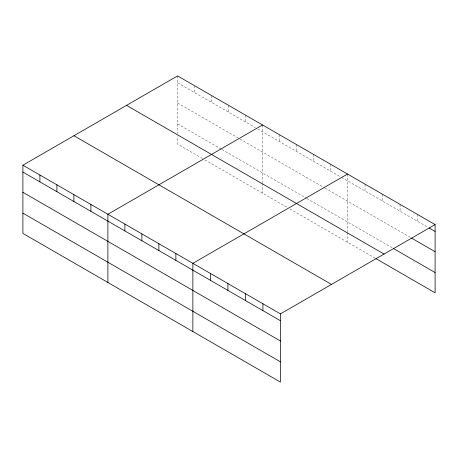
<?xml version="1.0" encoding="UTF-8"?>
<svg xmlns="http://www.w3.org/2000/svg" width="458" height="458" viewBox="0 0 458 458"><rect width="100%" height="100%" fill="white"/><g stroke="black" fill="none" stroke-linecap="round" stroke-linejoin="round"><path stroke-width="0.34" stroke-dasharray="2.29 1.72" d="M177.561 82.766L255.266 127.627M257.694 129.024L340.861 177.04M341.468 177.395L427.852 227.265M177.561 103.01L239.482 138.757M240.089 139.106L324.47 187.826M325.077 188.175L410.946 237.754M177.561 123.866L221.271 149.102M221.878 149.451L306.259 198.171M306.866 198.52L392.225 247.801M202.453 158.485L177.561 144.115L177.561 136.432M204.881 159.882L287.441 207.548M289.868 208.951L375.314 258.283M417.587 214.481L417.587 221.34M400.074 204.371L400.074 211.23M382.562 194.261L382.562 201.119M365.049 184.15L365.049 191.009M347.536 174.04L347.536 231.777M347.536 232.475L347.536 242.248M330.539 164.227L330.539 171.086M313.541 154.415L313.541 161.273M296.544 144.602L296.544 151.455M279.546 134.784L279.546 141.642M262.548 124.971L262.548 182.708M262.548 183.406L262.548 193.179M245.551 115.158L245.551 122.017M228.553 105.346L228.553 112.204M211.556 95.533L211.556 102.392M194.558 85.72L194.558 92.579M177.561 75.908L177.561 133.639"/><path stroke-width="0.69" d="M22.9 165.201L280.439 313.885L280.439 382.092L22.9 233.408L22.9 165.201L177.561 75.908L435.1 224.592L435.1 292.799L375.921 258.633M262.548 124.971L107.888 214.264L107.888 282.471M347.536 174.04L192.875 263.333L192.875 331.54M280.439 313.885L435.1 224.592M429.06 227.964L435.1 231.45M411.547 238.103L435.1 251.7M393.433 248.499L435.1 272.556M126.523 105.374L384.062 254.058M73.938 135.734L331.478 284.418M22.9 172.059L280.439 320.743M22.9 192.303L280.439 340.992M22.9 213.159L280.439 361.849M262.926 303.774L262.926 310.633M245.414 293.664L245.414 300.522M227.901 283.554L227.901 290.412M210.388 273.443L210.388 280.302M175.878 253.52L175.878 260.379M158.88 243.708L158.88 250.566M141.883 233.895L141.883 240.753M124.885 224.076L124.885 230.935M90.89 204.451L90.89 211.31M73.893 194.639L73.893 201.497M56.895 184.826L56.895 191.684M39.898 175.013L39.898 181.872"/></g></svg>
